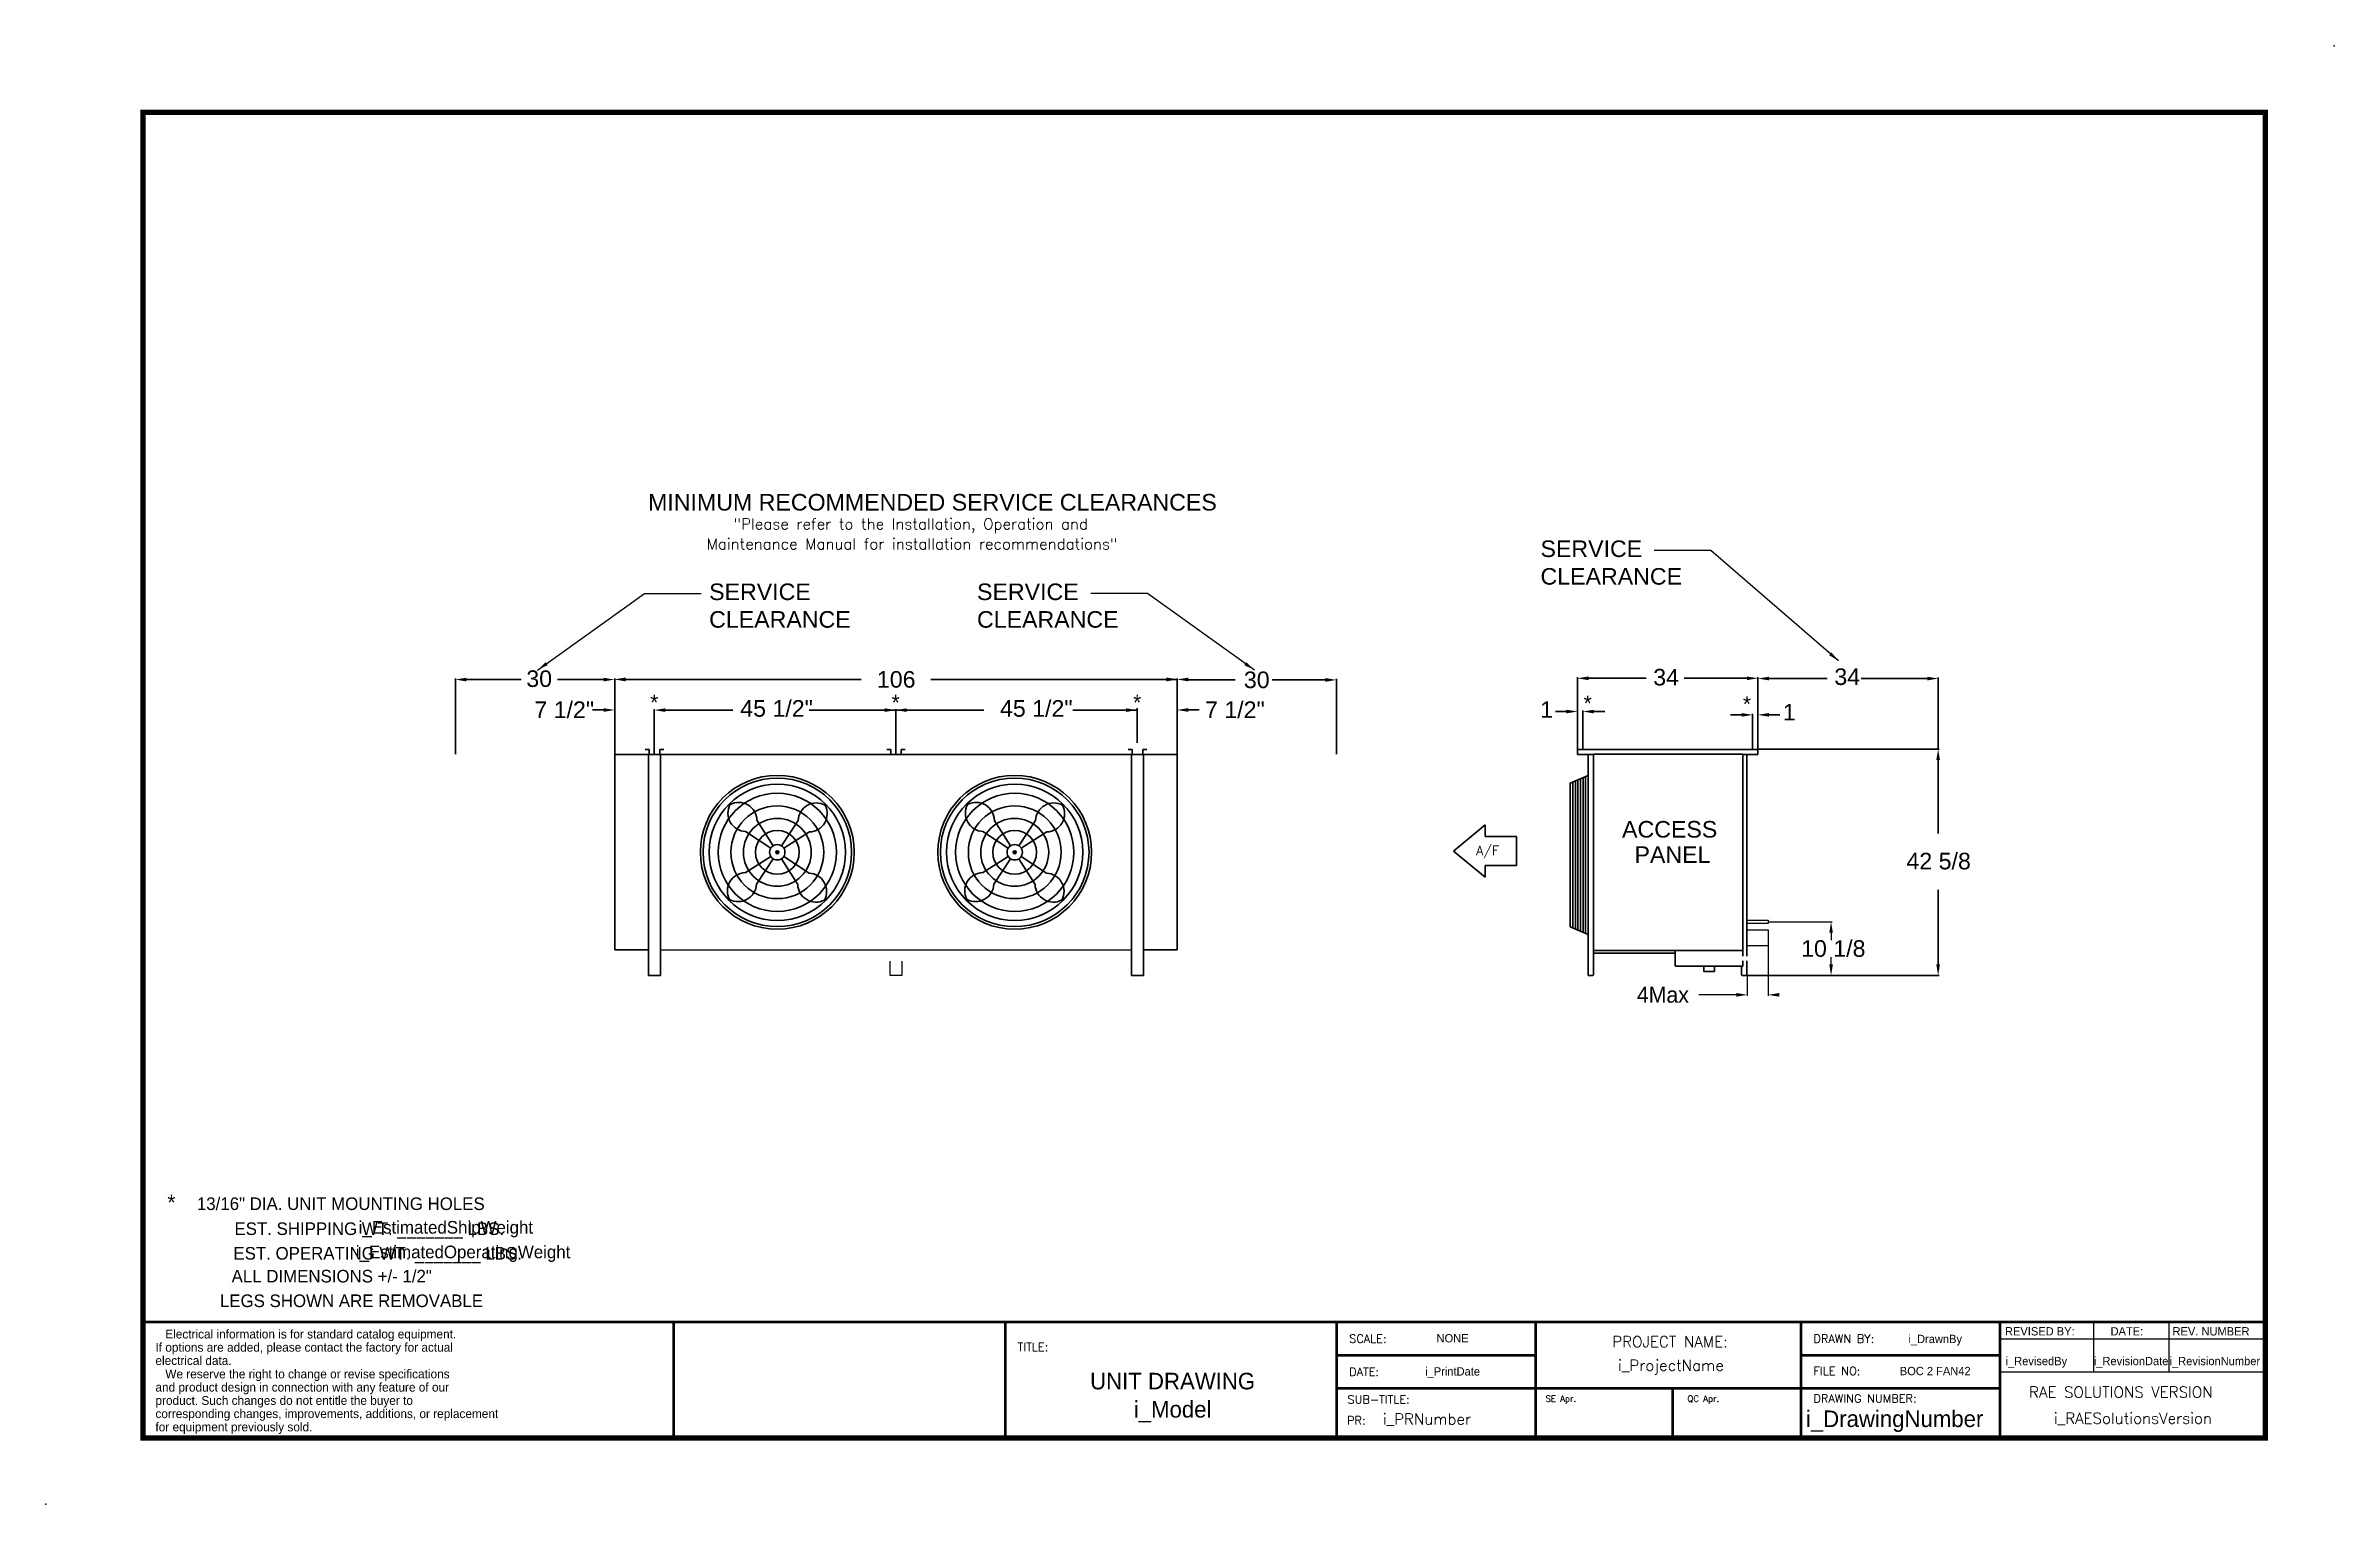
# Model space of a CAD drawing. Extents: x -18 to 413, y -12 to 263.
import ezdxf
from ezdxf.enums import TextEntityAlignment as Align

# ---------------------------------------------------------------- set-up
doc = ezdxf.new("R2010")
doc.units = 0
doc.header["$MEASUREMENT"] = 0
doc.layers.get('0').update_dxf_attribs({"linetype": 'CONTINUOUS'})
doc.layers.add('0 Unit', color=7, linetype='CONTINUOUS')
doc.styles.add('dimentions', font='ARIAL.TTF')
doc.styles.add('SIMPLEX', font='SIMPLEX')
doc.dimstyles.get("Standard").update_dxf_attribs({"dimtxt": 3, "dimasz": 2.075, "dimexe": 0.18, "dimexo": 0.0625, "dimgap": 0.09, "dimtad": 0, "dimtih": 1, "dimtoh": 1, "dimdec": 3, "dimzin": 0, "dimdsep": 46, "dimlunit": 5, "dimtxsty": 'STANDARD', "dimcen": 0.09, "dimadec": 0, "dimazin": 0, "dimtfac": 1, "dimtdec": 3, "dimtofl": 0, "dimtmove": 0, "dimatfit": 3, "dimfxl": 1, "dimfrac": 2, "dimtolj": 1, "dimtzin": 0, "dimarcsym": 0})

msp = doc.modelspace()

# ---------------------------------------------------------------- linework, layer by layer
at = {"lineweight": 30}
for p, q in [((270.37, 129.93), (270.37, 143.45)), ((272.44, 143.27), (283.31, 143.27)), ((302.29, 143.27), (290.47, 143.27)), ((304.37, 129.93), (304.37, 143.45)), ((304.37, 129.93), (304.37, 143.4)), ((306.44, 143.22), (317.4, 143.22)), ((336.29, 143.22), (323.82, 143.22)), ((338.37, 129.93), (338.37, 143.4)), ((268.29, 137), (266.22, 137)), ((270.37, 129.93), (270.37, 137.18)), ((271.37, 129.93), (271.37, 137.18)), ((273.44, 137), (275.52, 137)), ((301.29, 136.37), (299.22, 136.37)), ((303.37, 129.93), (303.37, 136.55)), ((304.37, 129.93), (304.37, 136.55)), ((306.44, 136.37), (308.52, 136.37)), ((270.37, 129.87), (271.37, 129.87)), ((304.37, 129.87), (303.37, 129.87)), ((304.43, 129.93), (338.52, 129.93)), ((301.38, 128.95), (301.55, 128.95)), ((301.55, 90.87), (301.55, 128.95)), ((338.34, 127.85), (338.34, 113.98)), ((272.38, 124.94), (268.99, 123.49)), ((268.99, 96.39), (268.99, 123.49)), ((269.48, 96.19), (269.48, 123.7)), ((269.96, 95.98), (269.96, 123.9)), ((270.44, 124.11), (270.44, 95.77)), ((270.93, 124.32), (270.93, 95.56)), ((271.41, 95.36), (271.41, 124.53)), ((271.9, 124.73), (271.9, 95.15)), ((246.98, 110.7), (252.93, 115.65)), ((252.93, 113.42), (252.93, 115.65)), ((258.87, 113.42), (252.93, 113.42)), ((258.87, 107.98), (258.87, 113.42)), ((246.98, 110.7), (252.93, 105.75)), ((252.93, 107.98), (252.93, 105.75)), ((252.93, 107.98), (258.87, 107.98)), ((194.91, 92.12), (194.91, 107.7)), ((338.34, 89.32), (338.34, 103.38)), ((272.38, 94.94), (268.99, 96.39)), ((301.55, 89.58), (301.55, 90)), ((302.37, 87.24), (338.52, 87.24))]:
    msp.add_line(p, q, dxfattribs=at)
at = {"linetype": 'Continuous', "lineweight": 30}
for p, q in [((270.37, 128.93), (270.37, 131.91)), ((270.37, 129.87), (270.37, 129.73)), ((304.37, 129.87), (270.37, 129.87)), ((270.37, 129.73), (270.37, 129.73)), ((270.37, 129), (270.37, 129.73)), ((304.37, 129.87), (304.37, 129.73)), ((304.37, 129.73), (304.37, 129.73)), ((304.37, 129), (304.37, 129.73)), ((270.37, 128.87), (270.37, 129)), ((270.37, 128.87), (273.33, 128.87)), ((273.24, 128.87), (272.38, 128.87)), ((272.38, 128.87), (272.38, 128.73)), ((272.38, 87.38), (272.38, 128.73)), ((273.38, 128.87), (273.33, 128.87)), ((301.38, 128.95), (273.38, 128.95)), ((273.38, 128.95), (273.38, 91.94)), ((273.38, 125.94), (273.38, 127.44)), ((273.38, 125.94), (273.38, 127.44)), ((273.38, 125.94), (273.38, 93.94)), ((302.3, 128.87), (301.55, 128.87)), ((301.55, 128.87), (304.37, 128.87)), ((302.3, 128.87), (302.3, 128.73)), ((302.3, 90.87), (302.3, 128.73)), ((304.37, 128.87), (304.37, 129)), ((273.38, 93.94), (273.38, 92.44)), ((301.55, 91.94), (273.38, 91.94)), ((273.38, 87.38), (273.38, 91.94)), ((273.38, 91.41), (288.8, 91.41)), ((288.8, 90.33), (288.8, 91.94)), ((272.38, 87.24), (272.38, 87.38)), ((272.38, 87.24), (273.24, 87.24)), ((273.24, 87.24), (273.25, 87.24)), ((273.38, 87.38), (273.38, 87.38)), ((288.8, 89.95), (288.8, 90.33)), ((288.8, 89.95), (288.8, 90.33)), ((288.8, 89.95), (288.8, 89.95)), ((288.8, 89.58), (288.8, 89.95)), ((288.8, 89.58), (288.8, 89.95)), ((288.8, 89.07), (288.8, 89.58)), ((301.5, 89.02), (288.85, 89.02)), ((294.18, 89.02), (294.18, 87.98)), ((294.18, 89.02), (296.18, 89.02)), ((294.18, 87.98), (296.18, 87.98)), ((296.18, 87.98), (296.18, 89.02)), ((301.3, 87.38), (301.3, 89.02)), ((301.44, 87.24), (302.3, 87.24)), ((301.55, 89.58), (301.55, 89.07)), ((302.3, 87.38), (302.3, 90)), ((302.3, 87.24), (302.3, 87.38))]:
    msp.add_line(p, q, dxfattribs=at)
for p, q in [((273.38, 125.94), (273.38, 93.94)), ((302.3, 97.67), (306.3, 97.67)), ((306.3, 97.04), (302.3, 97.04)), ((302.3, 95.85), (306.3, 95.85)), ((306.3, 97.67), (306.3, 97.04)), ((306.3, 95.85), (306.3, 92.85)), ((306.37, 97.35), (318.34, 97.35)), ((318.16, 95.28), (318.16, 93.89)), ((273.38, 93.94), (273.38, 92.44)), ((306.3, 92.85), (302.3, 92.85)), ((306.3, 94.79), (306.3, 93.92)), ((306.3, 92.79), (306.3, 83.4)), ((318.16, 89.32), (318.16, 90.71)), ((302.37, 87.24), (318.34, 87.24)), ((302.37, 87.18), (302.37, 83.4)), ((300.29, 83.58), (293.21, 83.58)), ((100, 0), (100, 21.88)), ((162.5, 0), (162.5, 21.88)), ((225, 21.88), (350, 21.88)), ((225, 0), (225, 21.88)), ((262.5, 21.88), (262.5, 0)), ((312.5, 21.88), (312.5, 9.38)), ((350, 21.88), (350, 0)), ((350, 21.88), (400, 21.88)), ((350, 21.88), (350, 18.75)), ((367.64, 21.88), (367.64, 12.5)), ((381.85, 21.88), (381.85, 12.5)), ((350, 18.75), (400, 18.75)), ((262.5, 15.63), (225, 15.63)), ((312.5, 15.63), (350, 15.63)), ((312.5, 9.38), (312.5, 15.63)), ((350, 9.38), (225, 9.38)), ((288.28, 9.38), (288.28, 0)), ((312.5, 9.38), (312.5, 0)), ((350, 12.5), (400, 12.5))]:
    msp.add_line(p, q)
for points, const_width in [([(0, 0), (400, 0), (400, 250), (0, 250), (0, 0)], 1), ([(100.59, 21.88), (0, 21.88)], 0.5), ([(400, 21.88), (100, 21.88), (100, 0)], 0.5), ([(162.5, 21.88), (162.5, 0)], 0.5), ([(225, 21.88), (225, 0)], 0.5), ([(262.5, 21.88), (262.5, 0)], 0.5), ([(312.5, 21.88), (312.5, 0)], 0.5), ([(350, 0), (350, 21.88), (400, 21.88)], 0.5), ([(262.5, 15.63), (225, 15.63)], 0.5), ([(350, 15.63), (312.5, 15.63), (312.5, 0)], 0.5), ([(350, 9.38), (225, 9.38)], 0.5), ([(288.28, 9.38), (288.28, 0)], 0.5)]:
    msp.add_lwpolyline(points, dxfattribs=dict(const_width=const_width))
for centre, radius, start, end in [((273.25, 87.38), 0.135, 270, 0), ((288.85, 90.33), 0.0509, 175.0031, 180.0086), ((288.85, 89.95), 0.0509, 174.9995, 180.0122), ((288.85, 89.95), 0.0509, 175.0031, 180.0086), ((288.85, 89.58), 0.0509, 174.9995, 180.0122), ((288.85, 89.07), 0.051, 180, 270.0017), ((301.44, 87.38), 0.136, 180, 270), ((301.5, 89.07), 0.051, 269.9976, 0)]:
    msp.add_arc(centre, radius, start, end, dxfattribs=at)
for p in [(413, 262.53), (350, 0), (-18.34, -12.47)]:
    msp.add_point(p)
at = {"lineweight": 30}
for points in [[(272.44, 143.61), (272.44, 142.92), (270.37, 143.27)], [(302.29, 143.61), (302.29, 142.92), (304.37, 143.27)], [(306.44, 143.56), (306.44, 142.87), (304.37, 143.22)], [(336.29, 143.56), (336.29, 142.87), (338.37, 143.22)], [(268.29, 137.34), (268.29, 136.65), (270.37, 137)], [(273.44, 137.34), (273.44, 136.65), (271.37, 137)], [(301.29, 136.72), (301.29, 136.02), (303.37, 136.37)], [(306.44, 136.72), (306.44, 136.02), (304.37, 136.37)], [(337.99, 127.85), (338.68, 127.85), (338.34, 129.93)], [(337.99, 89.32), (338.68, 89.32), (338.34, 87.24)]]:
    msp.add_solid(points, dxfattribs=at)
for points in [[(317.82, 95.28), (318.51, 95.28), (318.16, 97.35)], [(317.82, 89.32), (318.51, 89.32), (318.16, 87.24)], [(300.29, 83.93), (300.29, 83.24), (302.37, 83.58)], [(308.38, 83.93), (308.38, 83.24), (306.3, 83.58)]]:
    msp.add_solid(points)
at = {"layer": '0 Unit', "lineweight": 30}
for p, q in [((58.86, 128.98), (58.86, 143.21)), ((60.94, 143.03), (71.28, 143.03)), ((86.79, 143.03), (78.12, 143.03)), ((88.91, 128.98), (88.91, 143.23)), ((88.91, 128.98), (88.91, 143.21)), ((90.94, 143.07), (135.37, 143.07)), ((90.98, 143.07), (135.37, 143.07)), ((132.85, 143.07), (135.37, 143.07)), ((132.85, 143.07), (135.37, 143.07)), ((148.45, 143.07), (150.29, 143.07)), ((148.45, 143.07), (150.29, 143.07)), ((148.45, 143.07), (194.91, 143.07)), ((194.91, 128.98), (194.91, 143.23)), ((194.91, 128.98), (194.91, 143.23)), ((194.91, 128.98), (194.91, 143.14)), ((196.99, 142.96), (205.86, 142.96)), ((222.84, 142.96), (212.8, 142.96)), ((224.91, 128.98), (224.91, 143.14)), ((194.91, 131.1), (194.91, 139.3)), ((86.79, 137.29), (84.71, 137.29)), ((88.91, 128.98), (88.91, 137.45)), ((96.36, 129), (96.36, 137.47)), ((96.36, 128.98), (96.36, 137.45)), ((98.44, 137.27), (111.17, 137.27)), ((98.44, 137.27), (100.51, 137.27)), ((141.86, 137.27), (125.56, 137.27)), ((141.86, 128.98), (141.86, 137.45)), ((141.86, 128.98), (141.86, 137.45)), ((141.86, 128.98), (141.86, 137.45)), ((141.86, 128.98), (141.86, 137.45)), ((141.86, 128.98), (141.86, 137.45)), ((141.86, 128.98), (141.86, 137.45)), ((141.86, 128.98), (141.86, 137.45)), ((141.86, 128.98), (141.86, 137.45)), ((141.86, 128.98), (141.86, 137.45)), ((141.86, 128.98), (141.86, 137.45)), ((141.86, 137.27), (158.47, 137.27)), ((187.36, 137.27), (175.23, 137.27)), ((185.29, 137.27), (183.21, 137.27)), ((187.36, 131.1), (187.36, 137.63)), ((194.91, 128.98), (194.91, 137.45)), ((194.96, 137.2), (194.96, 137.07)), ((196.99, 137.3), (199.06, 137.3)), ((197, 137.3), (198.38, 137.3)), ((95.41, 129.87), (94.66, 129.87)), ((95.41, 128.87), (95.41, 129.87)), ((97.41, 128.87), (97.41, 129.87)), ((97.41, 129.87), (98.16, 129.87)), ((140.91, 129.87), (140.16, 129.87)), ((140.91, 129.87), (140.16, 129.87)), ((140.91, 129.87), (140.16, 129.87)), ((140.91, 129.87), (140.16, 129.87)), ((140.91, 128.87), (140.91, 129.87)), ((140.91, 128.87), (140.91, 129.87)), ((140.91, 128.87), (140.91, 129.87)), ((140.91, 128.87), (140.91, 129.87)), ((142.91, 128.87), (142.91, 129.87)), ((142.91, 129.87), (143.66, 129.87)), ((142.91, 128.87), (142.91, 129.87)), ((142.91, 129.87), (143.66, 129.87)), ((142.91, 128.87), (142.91, 129.87)), ((142.91, 129.87), (143.66, 129.87)), ((142.91, 128.87), (142.91, 129.87)), ((142.91, 129.87), (143.66, 129.87)), ((186.41, 129.87), (185.66, 129.87)), ((186.41, 128.87), (186.41, 129.87)), ((188.41, 128.87), (188.41, 129.87)), ((188.41, 129.87), (189.16, 129.87)), ((88.91, 128.87), (96.41, 128.87)), ((88.91, 128.87), (88.91, 92.05)), ((95.29, 128.87), (97.54, 128.87)), ((95.29, 87.24), (95.29, 128.87)), ((95.41, 128.87), (97.41, 128.87)), ((96.41, 128.87), (140.79, 128.87)), ((97.54, 128.87), (97.54, 87.24)), ((140.79, 128.87), (143.04, 128.87)), ((140.79, 128.87), (143.04, 128.87)), ((140.79, 128.87), (143.04, 128.87)), ((140.79, 128.87), (143.04, 128.87)), ((140.91, 128.87), (142.91, 128.87)), ((140.91, 128.87), (142.91, 128.87)), ((140.91, 128.87), (142.91, 128.87)), ((140.91, 128.87), (142.91, 128.87)), ((141.91, 128.87), (186.29, 128.87)), ((186.29, 128.87), (188.54, 128.87)), ((186.29, 87.24), (186.29, 128.87)), ((186.41, 128.87), (188.41, 128.87)), ((187.41, 128.87), (194.91, 128.87)), ((188.54, 128.87), (188.54, 87.24)), ((194.91, 128.87), (194.91, 92.05)), ((118.76, 111.69), (115.69, 116.51)), ((163.51, 111.69), (160.44, 116.51)), ((118.32, 111.26), (113.54, 114.39)), ((120.33, 111.67), (123.47, 116.46)), ((120.76, 111.24), (125.59, 114.31)), ((163.07, 111.26), (158.29, 114.39)), ((165.08, 111.67), (168.22, 116.46)), ((165.51, 111.24), (170.34, 114.31)), ((118.31, 109.68), (113.48, 106.61)), ((118.74, 109.25), (115.6, 104.46)), ((120.31, 109.24), (123.38, 104.41)), ((120.75, 109.66), (125.53, 106.53)), ((163.06, 109.68), (158.23, 106.61)), ((163.49, 109.25), (160.35, 104.46)), ((165.06, 109.24), (168.13, 104.41)), ((165.5, 109.66), (170.28, 106.53)), ((88.91, 92.05), (95.29, 92.05)), ((188.54, 92.05), (194.91, 92.05)), ((97.54, 87.24), (95.29, 87.24)), ((188.54, 87.24), (186.29, 87.24))]:
    msp.add_line(p, q, dxfattribs=at)
at = {"layer": '0 Unit'}
for p, q in [((97.54, 92.05), (186.29, 92.05)), ((140.79, 87.24), (140.79, 89.94)), ((140.79, 87.24), (140.79, 89.94)), ((140.79, 87.24), (140.79, 89.94)), ((140.79, 87.24), (140.79, 89.94)), ((143.04, 87.24), (140.79, 87.24)), ((143.04, 87.24), (140.79, 87.24)), ((143.04, 87.24), (140.79, 87.24)), ((143.04, 87.24), (140.79, 87.24)), ((143.04, 89.92), (143.04, 87.24)), ((143.04, 89.92), (143.04, 87.24)), ((143.04, 89.92), (143.04, 87.24)), ((143.04, 89.92), (143.04, 87.24))]:
    msp.add_line(p, q, dxfattribs=at)
at = {"layer": '0 Unit', "lineweight": 30}
for centre, radius in [((119.54, 110.46), 14.5), ((119.54, 110.46), 14), ((119.54, 110.46), 12.85), ((119.54, 110.46), 11.14), ((164.29, 110.46), 14.5), ((164.29, 110.46), 14), ((164.29, 110.46), 12.85), ((164.29, 110.46), 11.14), ((119.54, 110.46), 8.74), ((119.54, 110.46), 6.4), ((164.29, 110.46), 8.74), ((164.29, 110.46), 6.4), ((119.54, 110.46), 4.13), ((164.29, 110.46), 4.13), ((119.54, 110.46), 1.45), ((119.54, 110.46), 0.286), ((164.29, 110.46), 1.45), ((164.29, 110.46), 0.286)]:
    msp.add_circle(centre, radius, dxfattribs=at)
for centre, start, end in [((113.67, 117.82), 151.3004, 267.8147), ((112.27, 116.43), 1.3412, 117.8555), ((126.89, 116.33), 61.3004, 177.8147), ((125.51, 117.73), 271.3412, 27.8555), ((158.42, 117.82), 151.3004, 267.8147), ((157.02, 116.43), 1.3412, 117.8555), ((171.64, 116.33), 61.3004, 177.8147), ((170.26, 117.73), 271.3412, 27.8555), ((113.56, 103.19), 91.3412, 207.8555), ((112.18, 104.59), 241.3004, 357.8147), ((126.81, 104.49), 181.3412, 297.8555), ((125.4, 103.1), 331.3004, 87.8147), ((158.31, 103.19), 91.3412, 207.8555), ((156.93, 104.59), 241.3004, 357.8147), ((171.56, 104.49), 181.3412, 297.8555), ((170.15, 103.1), 331.3004, 87.8147)]:
    msp.add_arc(centre, 3.43, start, end, dxfattribs=at)
for p in [(119.54, 110.46), (164.29, 110.46)]:
    msp.add_point(p, dxfattribs=at)
for points in [[(60.94, 143.37), (60.94, 142.68), (58.86, 143.03)], [(86.79, 143.37), (86.79, 142.68), (88.86, 143.03)], [(90.94, 143.42), (90.94, 142.72), (88.86, 143.07)], [(90.94, 143.42), (90.94, 142.72), (88.86, 143.07)], [(90.94, 143.39), (90.94, 142.7), (88.86, 143.05)], [(90.98, 143.42), (90.98, 142.72), (88.91, 143.07)], [(90.98, 143.42), (90.98, 142.72), (88.91, 143.07)], [(90.98, 143.39), (90.98, 142.7), (88.91, 143.05)], [(192.84, 143.42), (192.84, 142.72), (194.91, 143.07)], [(192.84, 143.42), (192.84, 142.72), (194.91, 143.07)], [(192.84, 143.39), (192.84, 142.7), (194.91, 143.05)], [(192.88, 143.42), (192.88, 142.72), (194.96, 143.07)], [(192.88, 143.42), (192.88, 142.72), (194.96, 143.07)], [(192.88, 143.39), (192.88, 142.7), (194.96, 143.05)], [(196.99, 143.39), (196.99, 142.7), (194.91, 143.04)], [(222.84, 143.31), (222.84, 142.61), (224.91, 142.96)], [(86.79, 137.63), (86.79, 136.94), (88.86, 137.29)], [(98.44, 137.61), (98.44, 136.92), (96.36, 137.27)], [(98.44, 137.61), (98.44, 136.92), (96.36, 137.27)], [(139.79, 137.61), (139.79, 136.92), (141.86, 137.27)], [(139.79, 137.61), (139.79, 136.92), (141.86, 137.27)], [(139.79, 137.61), (139.79, 136.92), (141.86, 137.27)], [(143.94, 137.61), (143.94, 136.92), (141.86, 137.27)], [(143.94, 137.61), (143.94, 136.92), (141.86, 137.27)], [(143.94, 137.61), (143.94, 136.92), (141.86, 137.27)], [(185.29, 137.61), (185.29, 136.92), (187.36, 137.27)], [(196.99, 137.64), (196.99, 136.95), (194.91, 137.3)]]:
    msp.add_solid(points, dxfattribs=at)

# ---------------------------------------------------------------- texts
at = {"lineweight": 30}
for s, height, style, p in [('MINIMUM RECOMMENDED SERVICE CLEARANCES', 3.125, 'dimentions', (95.18, 174.9)), ('A/F', 1.743, 'SIMPLEX', (251.27, 109.93)), ('SE Apr.', 1.172, 'SIMPLEX', (264.34, 6.85)), ('QC Apr.', 1.172, 'SIMPLEX', (291.1, 6.85))]:
    msp.add_text(s, height=height, dxfattribs=dict(at, style=style)).set_placement(p)
at = {"style": 'SIMPLEX'}
for s, p in [('"Please refer to the Installation, Operation and', (144.69, 171.33)), ('Maintenance Manual for installation recommendations"', (144.94, 167.57)), ('PROJECT NAME:', (287.81, 17.14)), ('i_ProjectName', (287.97, 12.69)), ('i_RAESolutionsVersion', (375.05, 2.7))]:
    msp.add_text(s, height=2.075, dxfattribs=at).set_placement(p, align=Align.CENTER)
for s, height, p in [('*', 2.92, (272.28, 137.1)), ('*', 2.92, (302.3, 136.94)), ('*', 2.92, (5.35, 42.97)), ('EST. SHIPPING WT. _______ LBS.', 2.375, (42.64, 38.3)), ('i_EstimatedShipWeight', 2.3777, (57.07, 38.56)), ('EST. OPERATING WT. _______ LBS.', 2.375, (44.21, 33.66)), ('i_EstimatedOperatingWeight', 2.375, (60.32, 33.92)), ('ALL DIMENSIONS +/- 1/2"', 2.375, (35.56, 29.35)), ('LEGS SHOWN ARE REMOVABLE', 2.375, (39.28, 24.71)), ('NONE', 1.562, (246.82, 18.05)), ('i_DrawnBy', 1.562, (337.79, 17.92)), ('i_PrintDate', 1.5625, (246.82, 11.8)), ('BOC 2 FAN42', 1.5625, (337.79, 11.87)), ('i_RevisedBy', 1.5625, (356.85, 13.75)), ('i_RevisionDate', 1.5625, (374.71, 13.75)), ('i_RevisionNumber', 1.5625, (390.49, 13.75)), ('UNIT DRAWING', 3.125, (194.05, 9.19)), ('i_Model', 3.125, (194.05, 3.87)), ('i_DrawingNumber', 3.125, (330.14, 2.09))]:
    msp.add_text(s, height=height).set_placement(p, align=Align.CENTER)
for s, height, p in [('13/16" DIA. UNIT MOUNTING HOLES', 2.375, (10.14, 43.01)), ('REVISED BY:', 1.5625, (350.94, 19.36)), ('DATE:', 1.562, (370.84, 19.36)), ('REV. NUMBER', 1.5625, (382.52, 19.36))]:
    msp.add_text(s, height=height).set_placement(p)
at = {"lineweight": 25}
for s, p in [('If options are added, please contact the factory for actual', (2.33, 16.3)), ('   Electrical information is for standard catalog equipment.', (2.33, 18.79)), ('electrical data.', (2.33, 13.8)), ('   We reserve the right to change or revise specifications', (2.33, 11.27)), ('and product design in connection with any feature of our', (2.33, 8.77)), ('corresponding changes, improvements, additions, or replacement ', (2.33, 3.78)), ('product. Such changes do not entitle the buyer to', (2.33, 6.27)), ('for equipment previously sold.', (2.33, 1.28))]:
    msp.add_text(s, height=1.6651, dxfattribs=at).set_placement(p)
at = {"style": 'SIMPLEX'}
for s, height, p in [('TITLE:', 1.562, (164.84, 16.41)), ('SCALE:', 1.562, (227.34, 17.97)), ('DRAWN BY:', 1.562, (314.84, 17.97)), ('DATE:', 1.562, (227.34, 11.72)), ('FILE NO:', 1.562, (314.84, 11.87)), ('RAE SOLUTIONS VERSION', 2.075, (355.48, 7.63)), ('SUB-TITLE:', 1.562, (227.01, 6.5)), ('i_PRNumber', 2.075, (233.68, 2.55)), ('DRAWING NUMBER:', 1.5625, (314.84, 6.69))]:
    msp.add_text(s, height=height, dxfattribs=at).set_placement(p)
msp.add_text('PR:', height=1.562, dxfattribs=at).set_placement((230.4, 2.55), align=Align.RIGHT)
at = {"lineweight": 30, "char_height": 3.125, "attachment_point": 1, "style": 'dimentions'}
for s, insert, width in [('SERVICE CLEARANCE', (263.39, 169.26), 35.5346), ('\\A1;34', (284.64, 145.04), 36.8393), ('\\A1;34', (318.78, 145.13), 36.8393), ('\\A1;1', (263.34, 138.94), 36.8393), ('\\A1;1', (309.07, 138.44), 36.8393), ('ACCESS', (278.76, 116.36), 36.8393), ('PANEL', (281.11, 111.58), 36.8393), ('42 5/8', (332.37, 110.37), 36.8393), ('10 1/8', (312.51, 93.88), 36.8393)]:
    msp.add_mtext(s, dxfattribs=dict(at, insert=insert, width=width))
at = {"insert": (286.45, 83.58), "char_height": 3, "attachment_point": 5}
msp.add_mtext('4Max', dxfattribs=at)
at = {"layer": '0 Unit'}
for p in [(96.35, 137.25), (141.85, 137.23), (187.37, 137.25)]:
    msp.add_text('*', height=2.92, dxfattribs=at).set_placement(p, align=Align.CENTER)
at = {"layer": '0 Unit', "lineweight": 30, "char_height": 3.125, "width": 35.5346, "attachment_point": 1, "style": 'dimentions'}
for insert in [(106.69, 161.14), (157.18, 161.14)]:
    msp.add_mtext('SERVICE CLEARANCE', dxfattribs=dict(at, insert=insert))
at = {"layer": '0 Unit', "char_height": 3.125, "attachment_point": 1, "style": 'dimentions'}
for s, insert, width in [('\\A1;30', (72.23, 144.76), 12.7944), ('106', (138.31, 144.63), 12.7944), ('7 1/2"', (73.75, 138.91), 12.7944), ('45 1/2"', (112.56, 139.15), 13.9939), ('45 1/2"', (161.51, 139.15), 15.8791), ('7 1/2"', (200.16, 138.91), 12.7944)]:
    msp.add_mtext(s, dxfattribs=dict(at, insert=insert, width=width))
at = {"layer": '0 Unit', "lineweight": 30, "insert": (209.91, 142.96), "char_height": 3.125, "attachment_point": 5, "style": 'dimentions'}
msp.add_mtext('\\A1;30', dxfattribs=at)

# ---------------------------------------------------------------- leaders
at = {"lineweight": 30}
msp.add_leader([(319.57, 146.54), (295.49, 167.38), (284.82, 167.36)], dimstyle='Standard', override={"dimgap": 0.09, "dimtad": 0}, dxfattribs=at)
at = {"layer": '0 Unit', "lineweight": 30}
for points in [[(74.36, 144.82), (94.53, 159.26), (105.21, 159.24)], [(209.46, 144.82), (189.29, 159.26), (178.61, 159.24)]]:
    msp.add_leader(points, dimstyle='Standard', override={"dimgap": 0.09, "dimtad": 0}, dxfattribs=at)

doc.saveas('drawing.dxf')
